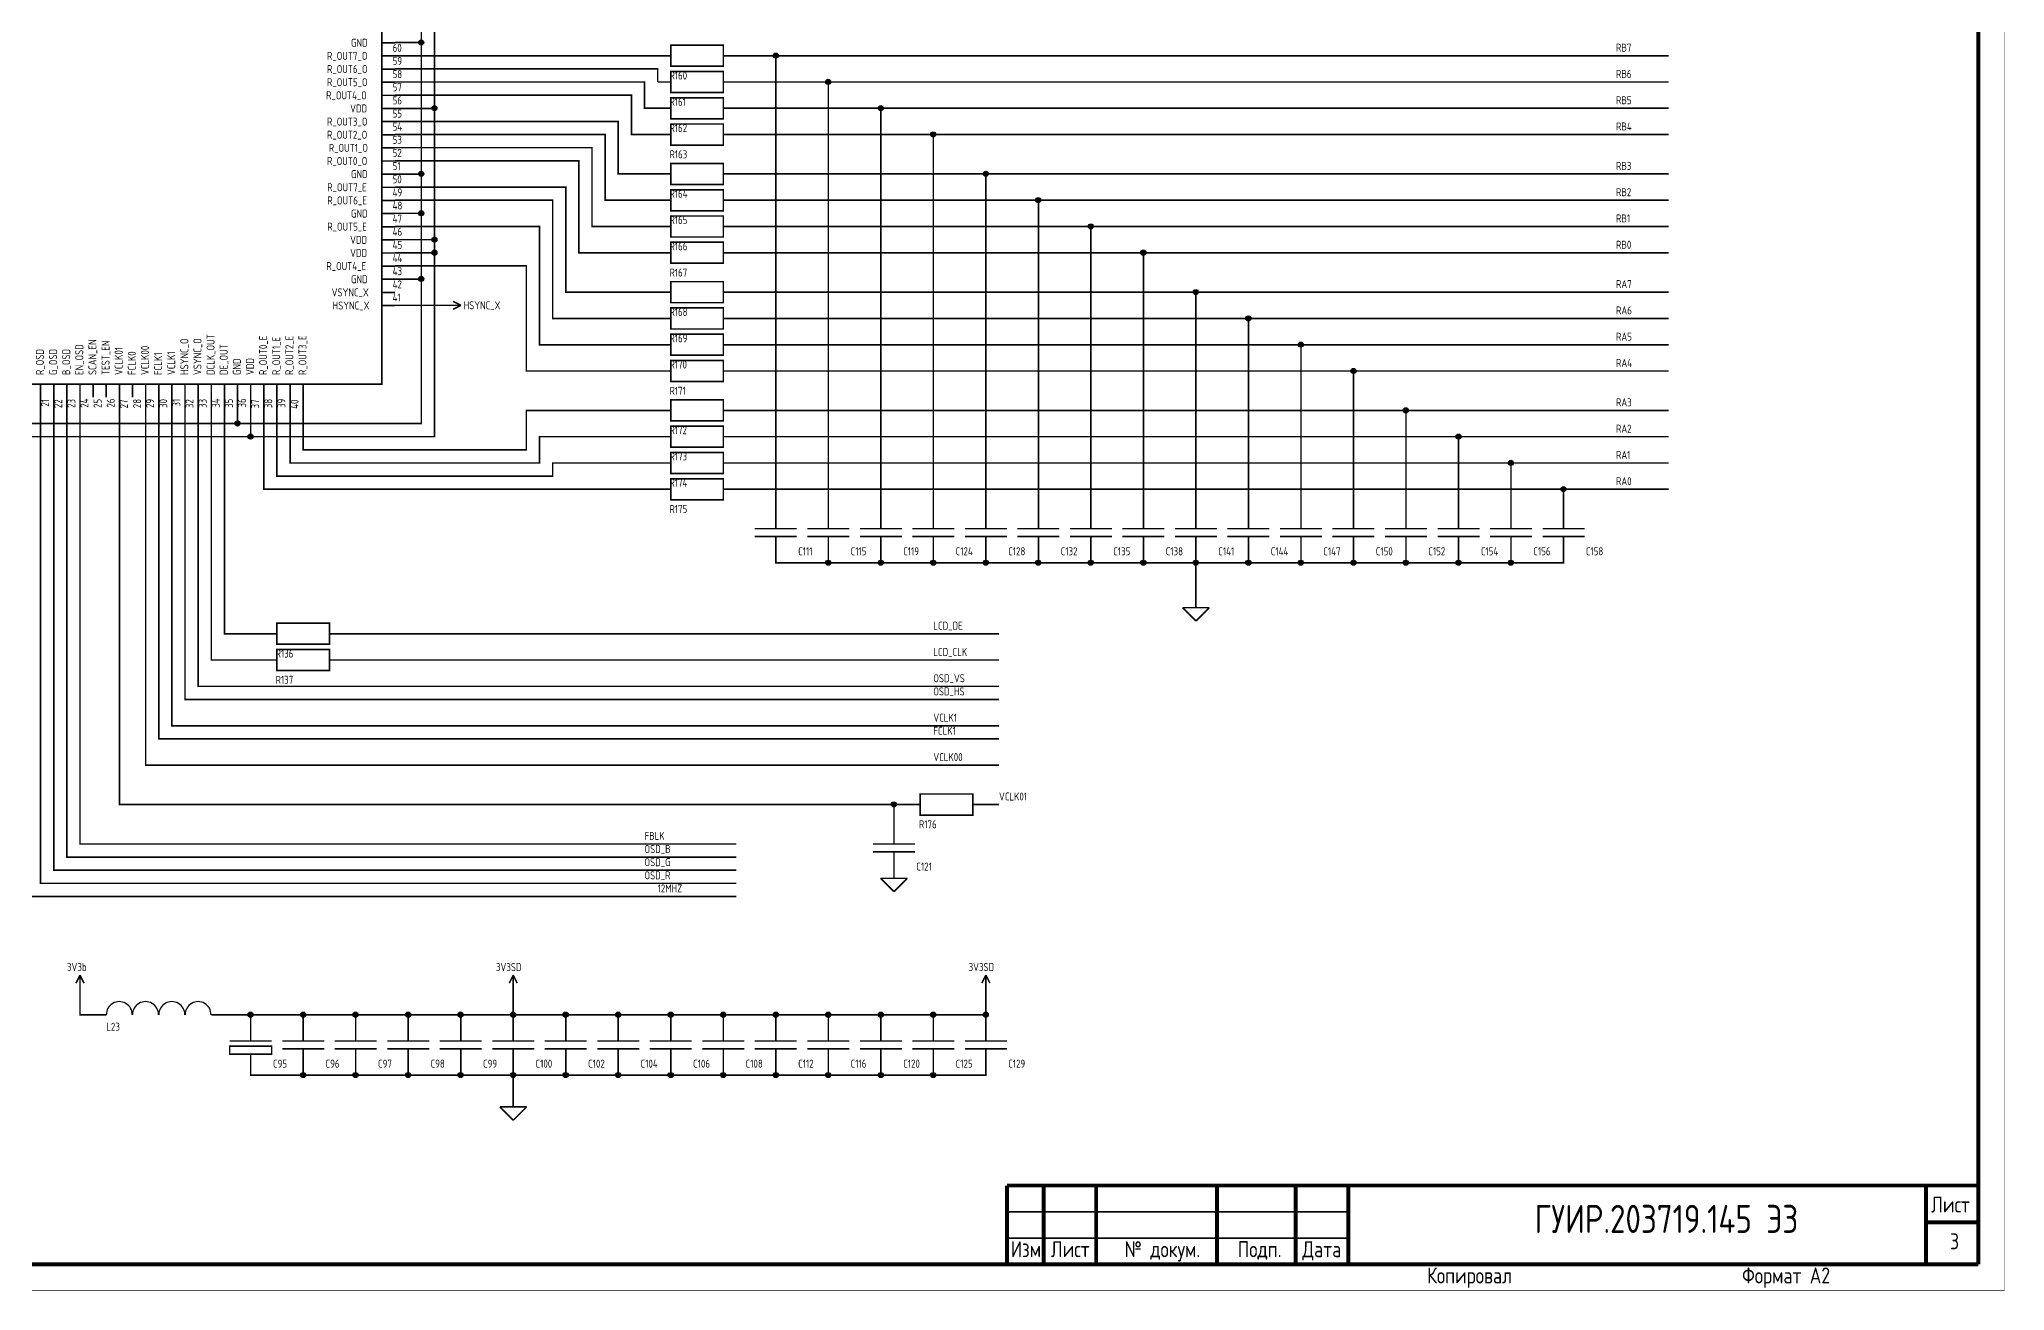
# Model space of a CAD drawing. Header units: millimetres. Extents: x 0 to 594, y 0 to 420.
# Drawn here: x 219.8 to 594, y 0 to 238.1 of the extents above; entities that cross this region are included whole.
import ezdxf

# ---------------------------------------------------------------- set-up
doc = ezdxf.new("R2010")
doc.units = ezdxf.units.MM
doc.layers.add('Sheet', color=7, linetype='Continuous')
doc.styles.get("Standard").update_dxf_attribs({"font": 'gost.TTF', "oblique": 15})

msp = doc.modelspace()

# ---------------------------------------------------------------- linework, layer by layer
at = {"layer": 'Sheet'}
for points, const_width in [([(0, 420), (593.96, 420), (593.96, 0.04), (0, 0.04), (0, 420)], 0.0991), ([(589, 415), (589, 5)], 0.749), ([(245, 307.5), (295, 307.5), (295, 277.5), (295, 252.5), (295, 225), (295, 200), (295, 197.5), (295, 162.5), (260, 162.5), (212.5, 162.5), (147.5, 162.5), (147.5, 187.5), (147.5, 212.5), (147.5, 235), (147.5, 265), (147.5, 300), (147.5, 307.5), (175, 307.5), (200, 307.5), (225, 307.5), (242.5, 307.5), (245, 307.5)], 0.3), ([(150, 197.5), (150, 165), (200, 165), (257.5, 165), (292.5, 165), (292.5, 192.5), (292.5, 205), (292.5, 212.5), (292.5, 237.5), (292.5, 262.5), (292.5, 265), (292.5, 305), (267.5, 305), (265, 305), (237.5, 305), (212.5, 305)], 0.3), ([(157.5, 299.96), (284.96, 299.96), (284.96, 172.5), (157.5, 172.5), (157.5, 299.96)], 0.3), ([(285, 237.46), (287.5, 237.46)], 0.3), ([(292.5, 237.5), (287.54, 237.5), (287.5, 237.46)], 0.3), ([(350, 235), (350, 233), (340, 233), (340, 237), (350, 237), (350, 235)], 0.3), ([(285, 234.96), (287.5, 234.96)], 0.3), ([(285, 232.46), (287.5, 232.46)], 0.3), ([(337.5, 235), (287.5, 235)], 0.3), ([(337.5, 230), (337.5, 232.5), (287.5, 232.5)], 0.3), ([(340, 235), (337.5, 235)], 0.3), ([(350, 230), (350, 228), (340, 228), (340, 232), (350, 232), (350, 230)], 0.3), ([(350, 235), (352.5, 235)], 0.3), ([(352.5, 235), (360, 235)], 0.3), ([(360, 147.5), (360, 235), (530, 235)], 0.3), ([(285, 229.96), (287.5, 229.96)], 0.3), ([(337.5, 225), (335, 225), (335, 230), (287.5, 230)], 0.3), ([(340, 230), (337.5, 230)], 0.3), ([(350, 230), (352.5, 230)], 0.3), ([(530, 230), (370, 230), (352.5, 230)], 0.3), ([(370, 147.5), (370, 230)], 0.3), ([(285, 227.46), (287.5, 227.46)], 0.3), ([(285, 224.96), (287.5, 224.96)], 0.3), ([(287.5, 227.5), (332.5, 227.5), (332.5, 220), (337.5, 220)], 0.3), ([(287.5, 224.96), (294.96, 224.96), (295, 225)], 0.3), ([(340, 225), (337.5, 225)], 0.3), ([(350, 225), (350, 223), (340, 223), (340, 227), (350, 227), (350, 225)], 0.3), ([(350, 225), (352.5, 225)], 0.3), ([(530, 225), (380, 225), (352.5, 225)], 0.3), ([(380, 147.5), (380, 225)], 0.3), ([(285, 222.46), (287.5, 222.46)], 0.3), ([(337.5, 212.5), (330, 212.5), (330, 222.5), (287.5, 222.5)], 0.3), ([(350, 220), (350, 218), (340, 218), (340, 222), (350, 222), (350, 220)], 0.3), ([(285, 219.96), (287.5, 219.96)], 0.3), ([(285, 217.46), (287.5, 217.46)], 0.3), ([(287.5, 220), (327.5, 220), (327.5, 207.5), (337.5, 207.5)], 0.3), ([(287.5, 217.5), (325, 217.5), (325, 202.5), (337.5, 202.5)], 0.3), ([(340, 220), (337.5, 220)], 0.3), ([(350, 220), (352.5, 220)], 0.3), ([(530, 220), (390, 220), (352.5, 220)], 0.3), ([(390, 147.5), (390, 220)], 0.3), ([(285, 214.96), (287.5, 214.96)], 0.3), ([(337.5, 197.5), (322.5, 197.5), (322.5, 215), (287.5, 215)], 0.3), ([(350, 212.5), (350, 210.5), (340, 210.5), (340, 214.5), (350, 214.5), (350, 212.5)], 0.3), ([(285, 212.46), (287.5, 212.46)], 0.3), ([(285, 209.96), (287.5, 209.96)], 0.3), ([(287.5, 212.46), (292.46, 212.46), (292.5, 212.5)], 0.3), ([(337.5, 190), (320, 190), (320, 210), (287.5, 210)], 0.3), ([(340, 212.5), (337.5, 212.5)], 0.3), ([(350, 207.5), (350, 205.5), (340, 205.5), (340, 209.5), (350, 209.5), (350, 207.5)], 0.3), ([(350, 212.5), (352.5, 212.5)], 0.3), ([(530, 212.5), (400, 212.5), (352.5, 212.5)], 0.3), ([(400, 147.5), (400, 212.5)], 0.3), ([(285, 207.46), (287.5, 207.46)], 0.3), ([(287.5, 207.5), (317.5, 207.5), (317.5, 185), (337.5, 185)], 0.3), ([(340, 207.5), (337.5, 207.5)], 0.3), ([(350, 207.5), (352.5, 207.5)], 0.3), ([(530, 207.5), (410, 207.5), (352.5, 207.5)], 0.3), ([(410, 147.5), (410, 207.5)], 0.3), ([(285, 204.96), (287.5, 204.96)], 0.3), ([(285, 202.46), (287.5, 202.46)], 0.3), ([(292.5, 205), (287.5, 205)], 0.3), ([(337.5, 180), (315, 180), (315, 202.5), (287.5, 202.5)], 0.3), ([(340, 202.5), (337.5, 202.5)], 0.3), ([(350, 202.5), (350, 200.5), (340, 200.5), (340, 204.5), (350, 204.5), (350, 202.5)], 0.3), ([(350, 202.5), (352.5, 202.5)], 0.3), ([(530, 202.5), (420, 202.5), (352.5, 202.5)], 0.3), ([(420, 147.5), (420, 202.5)], 0.3), ([(285, 199.96), (287.5, 199.96)], 0.3), ([(295, 200), (287.5, 200)], 0.3), ([(350, 197.5), (350, 195.5), (340, 195.5), (340, 199.5), (350, 199.5), (350, 197.5)], 0.3), ([(285, 197.46), (287.5, 197.46)], 0.3), ([(285, 194.96), (287.5, 194.96)], 0.3), ([(295, 197.5), (287.5, 197.5)], 0.3), ([(287.5, 195), (312.5, 195), (312.5, 175), (337.5, 175)], 0.3), ([(340, 197.5), (337.5, 197.5)], 0.3), ([(350, 197.5), (352.5, 197.5)], 0.3), ([(530, 197.5), (430, 197.5), (352.5, 197.5)], 0.3), ([(430, 147.5), (430, 197.5)], 0.3), ([(285, 192.46), (287.5, 192.46)], 0.3), ([(287.5, 192.46), (292.46, 192.46), (292.5, 192.5)], 0.3), ([(350, 190), (350, 188), (340, 188), (340, 192), (350, 192), (350, 190)], 0.3), ([(285, 189.96), (287.5, 189.96)], 0.3), ([(285, 187.46), (287.5, 187.46)], 0.3), ([(287.5, 187.5), (297.5, 187.5)], 0.3), ([(297.5, 187.5), (300.04, 187.5)], 0.3), ([(300.04, 187.5), (298.52, 188.26)], 0.3), ([(300.04, 187.5), (298.52, 186.74)], 0.3), ([(340, 190), (337.5, 190)], 0.3), ([(350, 185), (350, 183), (340, 183), (340, 187), (350, 187), (350, 185)], 0.3), ([(350, 190), (352.5, 190)], 0.3), ([(530, 190), (440, 190), (352.5, 190)], 0.3), ([(440, 147.5), (440, 190)], 0.3), ([(340, 185), (337.5, 185)], 0.3), ([(350, 185), (352.5, 185)], 0.3), ([(530, 185), (450, 185), (352.5, 185)], 0.3), ([(450, 147.5), (450, 185)], 0.3), ([(340, 180), (337.5, 180)], 0.3), ([(350, 180), (350, 178), (340, 178), (340, 182), (350, 182), (350, 180)], 0.3), ([(350, 180), (352.5, 180)], 0.3), ([(530, 180), (460, 180), (352.5, 180)], 0.3), ([(460, 147.5), (460, 180)], 0.3), ([(350, 175), (350, 173), (340, 173), (340, 177), (350, 177), (350, 175)], 0.3), ([(220, 172.46), (220, 169.96)], 0.3), ([(222.5, 172.46), (222.5, 169.96)], 0.3), ([(225, 172.46), (225, 169.96)], 0.3), ([(227.5, 172.46), (227.5, 169.96)], 0.3), ([(230, 172.46), (230, 169.96)], 0.3), ([(232.5, 172.46), (232.5, 169.96)], 0.3), ([(235, 172.46), (235, 169.96)], 0.3), ([(237.5, 172.46), (237.5, 169.96)], 0.3), ([(240, 172.46), (240, 169.96)], 0.3), ([(242.5, 172.46), (242.5, 169.96)], 0.3), ([(245, 172.46), (245, 169.96)], 0.3), ([(247.5, 172.46), (247.5, 169.96)], 0.3), ([(250, 172.46), (250, 169.96)], 0.3), ([(252.5, 172.46), (252.5, 169.96)], 0.3), ([(255, 172.46), (255, 169.96)], 0.3), ([(257.5, 172.46), (257.5, 169.96)], 0.3), ([(260, 172.46), (260, 169.96)], 0.3), ([(262.5, 172.46), (262.5, 169.96)], 0.3), ([(265, 172.46), (265, 169.96)], 0.3), ([(267.5, 172.46), (267.5, 169.96)], 0.3), ([(270, 172.46), (270, 169.96)], 0.3), ([(340, 175), (337.5, 175)], 0.3), ([(350, 175), (352.5, 175)], 0.3), ([(530, 175), (470, 175), (352.5, 175)], 0.3), ([(470, 147.5), (470, 175)], 0.3), ([(352.5, 75), (210, 75), (210, 169.96)], 0.3), ([(352.5, 77.5), (220, 77.5), (220, 169.96)], 0.3), ([(352.5, 80), (222.5, 80), (222.5, 169.96)], 0.3), ([(352.5, 82.5), (225, 82.5), (225, 169.96)], 0.3), ([(352.5, 85), (227.5, 85), (227.5, 169.96)], 0.3), ([(385, 92.5), (382.5, 92.5), (235, 92.5), (235, 169.96)], 0.3), ([(402.5, 100), (240, 100), (240, 169.96)], 0.3), ([(402.5, 105), (242.5, 105), (242.5, 169.96)], 0.3), ([(402.5, 107.5), (245, 107.5), (245, 169.96)], 0.3), ([(402.5, 112.5), (247.5, 112.5), (247.5, 169.96)], 0.3), ([(402.5, 115), (250, 115), (250, 169.96)], 0.3), ([(262.5, 120), (252.5, 120), (252.5, 169.96)], 0.3), ([(262.5, 125), (255, 125), (255, 169.96)], 0.3), ([(257.5, 165), (257.5, 169.96)], 0.3), ([(260, 162.5), (260, 169.96)], 0.3), ([(337.5, 152.5), (262.5, 152.5), (262.5, 169.96)], 0.3), ([(337.5, 157.5), (317.5, 157.5), (317.5, 155), (265, 155), (265, 169.96)], 0.3), ([(337.5, 162.5), (315, 162.5), (315, 157.5), (267.5, 157.5), (267.5, 169.96)], 0.3), ([(337.5, 167.5), (312.5, 167.5), (312.5, 160), (270, 160), (270, 169.96)], 0.3), ([(350, 167.5), (350, 165.5), (340, 165.5), (340, 169.5), (350, 169.5), (350, 167.5)], 0.3), ([(340, 167.5), (337.5, 167.5)], 0.3), ([(350, 167.5), (352.5, 167.5)], 0.3), ([(530, 167.5), (480, 167.5), (352.5, 167.5)], 0.3), ([(480, 147.5), (480, 167.5)], 0.3), ([(340, 162.5), (337.5, 162.5)], 0.3), ([(350, 162.5), (350, 160.5), (340, 160.5), (340, 164.5), (350, 164.5), (350, 162.5)], 0.3), ([(350, 162.5), (352.5, 162.5)], 0.3), ([(530, 162.5), (490, 162.5), (352.5, 162.5)], 0.3), ([(490, 147.5), (490, 162.5)], 0.3), ([(340, 157.5), (337.5, 157.5)], 0.3), ([(350, 157.5), (350, 155.5), (340, 155.5), (340, 159.5), (350, 159.5), (350, 157.5)], 0.3), ([(350, 157.5), (352.5, 157.5)], 0.3), ([(530, 157.5), (500, 157.5), (352.5, 157.5)], 0.3), ([(500, 147.5), (500, 157.5)], 0.3), ([(350, 152.5), (350, 150.5), (340, 150.5), (340, 154.5), (350, 154.5), (350, 152.5)], 0.3), ([(340, 152.5), (337.5, 152.5)], 0.3), ([(350, 152.5), (352.5, 152.5)], 0.3), ([(352.5, 152.5), (510, 152.5)], 0.3), ([(510, 147.5), (510, 152.5), (530, 152.5)], 0.3), ([(360, 145), (360, 147.5)], 0.3), ([(370, 145), (370, 147.5)], 0.3), ([(380, 145), (380, 147.5)], 0.3), ([(390, 145), (390, 147.5)], 0.3), ([(400, 145), (400, 147.5)], 0.3), ([(410, 145), (410, 147.5)], 0.3), ([(420, 145), (420, 147.5)], 0.3), ([(430, 145), (430, 147.5)], 0.3), ([(440, 145), (440, 147.5)], 0.3), ([(450, 145), (450, 147.5)], 0.3), ([(460, 145), (460, 147.5)], 0.3), ([(470, 145), (470, 147.5)], 0.3), ([(480, 145), (480, 147.5)], 0.3), ([(490, 145), (490, 147.5)], 0.3), ([(500, 145), (500, 147.5)], 0.3), ([(510, 145), (510, 147.5)], 0.3), ([(356, 145), (364, 145)], 0.3), ([(364, 143.5), (356, 143.5)], 0.3), ([(360, 143.5), (360, 141)], 0.3), ([(366, 145), (374, 145)], 0.3), ([(374, 143.5), (366, 143.5)], 0.3), ([(370, 143.5), (370, 141)], 0.3), ([(376, 145), (384, 145)], 0.3), ([(384, 143.5), (376, 143.5)], 0.3), ([(380, 143.5), (380, 141)], 0.3), ([(386, 145), (394, 145)], 0.3), ([(394, 143.5), (386, 143.5)], 0.3), ([(390, 143.5), (390, 141)], 0.3), ([(396, 145), (404, 145)], 0.3), ([(404, 143.5), (396, 143.5)], 0.3), ([(400, 143.5), (400, 141)], 0.3), ([(406, 145), (414, 145)], 0.3), ([(414, 143.5), (406, 143.5)], 0.3), ([(410, 143.5), (410, 141)], 0.3), ([(416, 145), (424, 145)], 0.3), ([(424, 143.5), (416, 143.5)], 0.3), ([(420, 143.5), (420, 141)], 0.3), ([(426, 145), (434, 145)], 0.3), ([(434, 143.5), (426, 143.5)], 0.3), ([(430, 143.5), (430, 141)], 0.3), ([(436, 145), (444, 145)], 0.3), ([(444, 143.5), (436, 143.5)], 0.3), ([(440, 143.5), (440, 141)], 0.3), ([(446, 145), (454, 145)], 0.3), ([(454, 143.5), (446, 143.5)], 0.3), ([(450, 143.5), (450, 141)], 0.3), ([(456, 145), (464, 145)], 0.3), ([(464, 143.5), (456, 143.5)], 0.3), ([(460, 143.5), (460, 141)], 0.3), ([(466, 145), (474, 145)], 0.3), ([(474, 143.5), (466, 143.5)], 0.3), ([(470, 143.5), (470, 141)], 0.3), ([(476, 145), (484, 145)], 0.3), ([(484, 143.5), (476, 143.5)], 0.3), ([(480, 143.5), (480, 141)], 0.3), ([(486, 145), (494, 145)], 0.3), ([(494, 143.5), (486, 143.5)], 0.3), ([(490, 143.5), (490, 141)], 0.3), ([(496, 145), (504, 145)], 0.3), ([(504, 143.5), (496, 143.5)], 0.3), ([(500, 143.5), (500, 141)], 0.3), ([(506, 145), (514, 145)], 0.3), ([(514, 143.5), (506, 143.5)], 0.3), ([(510, 143.5), (510, 141)], 0.3), ([(360, 141), (360, 138.5), (370, 138.5), (380, 138.5), (390, 138.5), (400, 138.5), (410, 138.5), (420, 138.5), (430, 138.5), (440, 138.5), (450, 138.5), (460, 138.5), (470, 138.5), (480, 138.5), (490, 138.5), (500, 138.5), (510, 138.5), (510, 141)], 0.3), ([(370, 138.5), (370, 141)], 0.3), ([(380, 138.5), (380, 141)], 0.3), ([(390, 138.5), (390, 141)], 0.3), ([(400, 138.5), (400, 141)], 0.3), ([(410, 138.5), (410, 141)], 0.3), ([(420, 138.5), (420, 141)], 0.3), ([(430, 138.5), (430, 141)], 0.3), ([(440, 138.5), (440, 141)], 0.3), ([(440, 132.5), (440, 138.5)], 0.3), ([(450, 138.5), (450, 141)], 0.3), ([(460, 138.5), (460, 141)], 0.3), ([(470, 138.5), (470, 141)], 0.3), ([(480, 138.5), (480, 141)], 0.3), ([(490, 138.5), (490, 141)], 0.3), ([(500, 138.5), (500, 141)], 0.3), ([(440, 132.5), (440, 129.96)], 0.3), ([(437.46, 129.96), (442.54, 129.96)], 0.3), ([(437.46, 129.96), (440, 127.42)], 0.3), ([(442.54, 129.96), (440, 127.42)], 0.3), ([(265, 125), (262.5, 125)], 0.3), ([(275, 125), (275, 123), (265, 123), (265, 127), (275, 127), (275, 125)], 0.3), ([(275, 125), (277.5, 125)], 0.3), ([(402.5, 125), (277.5, 125)], 0.3), ([(265, 120), (262.5, 120)], 0.3), ([(275, 120), (275, 118), (265, 118), (265, 122), (275, 122), (275, 120)], 0.3), ([(275, 120), (277.5, 120)], 0.3), ([(277.5, 120), (402.5, 120)], 0.3), ([(397.5, 92.5), (397.5, 90.5), (387.5, 90.5), (387.5, 94.5), (397.5, 94.5), (397.5, 92.5)], 0.3), ([(382.5, 87.5), (382.5, 92.5)], 0.3), ([(387.5, 92.5), (385, 92.5)], 0.3), ([(397.5, 92.5), (400, 92.5)], 0.3), ([(402.5, 92.5), (400, 92.5)], 0.3), ([(382.5, 85), (382.5, 87.5)], 0.3), ([(378.5, 85), (386.5, 85)], 0.3), ([(386.5, 83.5), (378.5, 83.5)], 0.3), ([(382.5, 83.5), (382.5, 81)], 0.3), ([(379.96, 78.46), (385.04, 78.46)], 0.3), ([(379.96, 78.46), (382.5, 75.92)], 0.3), ([(382.5, 81), (382.5, 78.46)], 0.3), ([(385.04, 78.46), (382.5, 75.92)], 0.3), ([(227.5, 60.04), (226.74, 58.52)], 0.3), ([(227.5, 60.04), (228.26, 58.52)], 0.3), ([(227.5, 57.5), (227.5, 60.04)], 0.3), ([(310, 60.04), (309.24, 58.52)], 0.3), ([(310, 60.04), (310.76, 58.52)], 0.3), ([(310, 57.5), (310, 60.04)], 0.3), ([(400, 60.04), (399.24, 58.52)], 0.3), ([(400, 60.04), (400.76, 58.52)], 0.3), ([(400, 57.5), (400, 60.04)], 0.3), ([(230, 52.5), (227.5, 52.5), (227.5, 57.5)], 0.3), ([(310, 57.5), (310, 52.5)], 0.3), ([(400, 52.5), (400, 57.5)], 0.3), ([(232.5, 52.5), (230, 52.5)], 0.3), ([(252.5, 52.5), (255, 52.5)], 0.3), ([(310, 50), (310, 52.5), (300, 52.5), (290, 52.5), (280, 52.5), (270, 52.5), (260, 52.5), (255, 52.5)], 0.3), ([(260, 52.5), (260, 50)], 0.3), ([(270, 52.5), (270, 50)], 0.3), ([(280, 52.5), (280, 50)], 0.3), ([(290, 52.5), (290, 50)], 0.3), ([(300, 52.5), (300, 50)], 0.3), ([(310, 52.5), (320, 52.5), (330, 52.5), (340, 52.5), (350, 52.5), (360, 52.5), (370, 52.5), (380, 52.5), (390, 52.5), (400, 52.5), (400, 50)], 0.3), ([(320, 52.5), (320, 50)], 0.3), ([(330, 52.5), (330, 50)], 0.3), ([(340, 50), (340, 52.5)], 0.3), ([(350, 52.5), (350, 50)], 0.3), ([(360, 52.5), (360, 50)], 0.3), ([(370, 50), (370, 52.5)], 0.3), ([(380, 52.5), (380, 50)], 0.3), ([(390, 52.5), (390, 50)], 0.3), ([(260, 47.5), (260, 50)], 0.3), ([(270, 47.5), (270, 50)], 0.3), ([(280, 47.5), (280, 50)], 0.3), ([(290, 47.5), (290, 50)], 0.3), ([(300, 47.5), (300, 50)], 0.3), ([(310, 47.5), (310, 50)], 0.3), ([(320, 47.5), (320, 50)], 0.3), ([(330, 47.5), (330, 50)], 0.3), ([(340, 47.5), (340, 50)], 0.3), ([(350, 47.5), (350, 50)], 0.3), ([(360, 47.5), (360, 50)], 0.3), ([(370, 47.5), (370, 50)], 0.3), ([(380, 47.5), (380, 50)], 0.3), ([(390, 47.5), (390, 50)], 0.3), ([(400, 47.5), (400, 50)], 0.3), ([(256, 47.5), (264, 47.5)], 0.3), ([(264, 46.5), (256, 46.5), (256, 45), (264, 45), (264, 46.5)], 0.3), ([(260, 45), (260, 43.5)], 0.3), ([(266, 47.5), (274, 47.5)], 0.3), ([(274, 46), (266, 46)], 0.3), ([(270, 46), (270, 43.5)], 0.3), ([(276, 47.5), (284, 47.5)], 0.3), ([(284, 46), (276, 46)], 0.3), ([(280, 46), (280, 43.5)], 0.3), ([(286, 47.5), (294, 47.5)], 0.3), ([(294, 46), (286, 46)], 0.3), ([(290, 46), (290, 43.5)], 0.3), ([(296, 47.5), (304, 47.5)], 0.3), ([(304, 46), (296, 46)], 0.3), ([(300, 46), (300, 43.5)], 0.3), ([(306, 47.5), (314, 47.5)], 0.3), ([(314, 46), (306, 46)], 0.3), ([(310, 46), (310, 43.5)], 0.3), ([(316, 47.5), (324, 47.5)], 0.3), ([(324, 46), (316, 46)], 0.3), ([(320, 46), (320, 43.5)], 0.3), ([(326, 47.5), (334, 47.5)], 0.3), ([(334, 46), (326, 46)], 0.3), ([(330, 46), (330, 43.5)], 0.3), ([(336, 47.5), (344, 47.5)], 0.3), ([(344, 46), (336, 46)], 0.3), ([(340, 46), (340, 43.5)], 0.3), ([(346, 47.5), (354, 47.5)], 0.3), ([(354, 46), (346, 46)], 0.3), ([(350, 46), (350, 43.5)], 0.3), ([(356, 47.5), (364, 47.5)], 0.3), ([(364, 46), (356, 46)], 0.3), ([(360, 46), (360, 43.5)], 0.3), ([(366, 47.5), (374, 47.5)], 0.3), ([(374, 46), (366, 46)], 0.3), ([(370, 46), (370, 43.5)], 0.3), ([(376, 47.5), (384, 47.5)], 0.3), ([(384, 46), (376, 46)], 0.3), ([(380, 46), (380, 43.5)], 0.3), ([(386, 47.5), (394, 47.5)], 0.3), ([(394, 46), (386, 46)], 0.3), ([(390, 46), (390, 43.5)], 0.3), ([(396, 47.5), (404, 47.5)], 0.3), ([(404, 46), (396, 46)], 0.3), ([(400, 46), (400, 43.5)], 0.3), ([(260, 43.5), (260, 41), (270, 41)], 0.3), ([(270, 41), (270, 43.5)], 0.3), ([(280, 41), (280, 43.5)], 0.3), ([(290, 41), (290, 43.5)], 0.3), ([(300, 41), (300, 43.5)], 0.3), ([(310, 41), (310, 43.5)], 0.3), ([(340, 43.5), (340, 41), (330, 41), (320, 41), (310, 41)], 0.3), ([(320, 41), (320, 43.5)], 0.3), ([(330, 41), (330, 43.5)], 0.3), ([(350, 41), (350, 43.5)], 0.3), ([(400, 43.5), (400, 41), (390, 41), (380, 41), (370, 41), (360, 41), (350, 41)], 0.3), ([(360, 41), (360, 43.5)], 0.3), ([(370, 43.5), (370, 41)], 0.3), ([(380, 41), (380, 43.5)], 0.3), ([(390, 41), (390, 43.5)], 0.3), ([(270, 41), (280, 41), (290, 41), (300, 41), (310, 41), (310, 37.5)], 0.3), ([(310, 37.5), (310, 34.96)], 0.3), ([(340, 41), (350, 41)], 0.3), ([(307.46, 34.96), (312.54, 34.96)], 0.3), ([(307.46, 34.96), (310, 32.42)], 0.3), ([(312.54, 34.96), (310, 32.42)], 0.3), ([(589, 20), (404, 20)], 0.749), ([(404, 5), (404, 20)], 0.749), ([(411, 20), (411, 5)], 0.749), ([(421, 5), (421, 20)], 0.749), ([(444, 20), (444, 5)], 0.749), ([(459, 5), (459, 20)], 0.749), ([(469, 20), (469, 5)], 0.749), ([(579, 20), (579, 5)], 0.749), ([(469, 15), (404, 15)], 0.3), ([(579, 13), (589, 13)], 0.749), ([(469, 10), (404, 10)], 0.3), ([(589, 5), (8, 5)], 0.749)]:
    msp.add_lwpolyline(points, dxfattribs=dict(at, const_width=const_width))
at = {"layer": 'Sheet', "const_width": 0.508}
for points in [[(292.25, 237.5, 1), (292.75, 237.5, 1)], [(359.75, 235, 1), (360.25, 235, 1)], [(369.75, 230, 1), (370.25, 230, 1)], [(294.75, 225, 1), (295.25, 225, 1)], [(379.75, 225, 1), (380.25, 225, 1)], [(389.75, 220, 1), (390.25, 220, 1)], [(292.25, 212.5, 1), (292.75, 212.5, 1)], [(399.75, 212.5, 1), (400.25, 212.5, 1)], [(409.75, 207.5, 1), (410.25, 207.5, 1)], [(292.25, 205, 1), (292.75, 205, 1)], [(419.75, 202.5, 1), (420.25, 202.5, 1)], [(294.75, 200, 1), (295.25, 200, 1)], [(294.75, 197.5, 1), (295.25, 197.5, 1)], [(429.75, 197.5, 1), (430.25, 197.5, 1)], [(292.25, 192.5, 1), (292.75, 192.5, 1)], [(439.75, 190, 1), (440.25, 190, 1)], [(449.75, 185, 1), (450.25, 185, 1)], [(459.75, 180, 1), (460.25, 180, 1)], [(469.75, 175, 1), (470.25, 175, 1)], [(257.25, 165, 1), (257.75, 165, 1)], [(479.75, 167.5, 1), (480.25, 167.5, 1)], [(259.75, 162.5, 1), (260.25, 162.5, 1)], [(489.75, 162.5, 1), (490.25, 162.5, 1)], [(499.75, 157.5, 1), (500.25, 157.5, 1)], [(509.75, 152.5, 1), (510.25, 152.5, 1)], [(369.75, 138.5, 1), (370.25, 138.5, 1)], [(379.75, 138.5, 1), (380.25, 138.5, 1)], [(389.75, 138.5, 1), (390.25, 138.5, 1)], [(399.75, 138.5, 1), (400.25, 138.5, 1)], [(409.75, 138.5, 1), (410.25, 138.5, 1)], [(419.75, 138.5, 1), (420.25, 138.5, 1)], [(429.75, 138.5, 1), (430.25, 138.5, 1)], [(439.75, 138.5, 1), (440.25, 138.5, 1)], [(449.75, 138.5, 1), (450.25, 138.5, 1)], [(459.75, 138.5, 1), (460.25, 138.5, 1)], [(469.75, 138.5, 1), (470.25, 138.5, 1)], [(479.75, 138.5, 1), (480.25, 138.5, 1)], [(489.75, 138.5, 1), (490.25, 138.5, 1)], [(499.75, 138.5, 1), (500.25, 138.5, 1)], [(382.25, 92.5, 1), (382.75, 92.5, 1)], [(259.75, 52.5, 1), (260.25, 52.5, 1)], [(269.75, 52.5, 1), (270.25, 52.5, 1)], [(279.75, 52.5, 1), (280.25, 52.5, 1)], [(289.75, 52.5, 1), (290.25, 52.5, 1)], [(299.75, 52.5, 1), (300.25, 52.5, 1)], [(309.75, 52.5, 1), (310.25, 52.5, 1)], [(319.75, 52.5, 1), (320.25, 52.5, 1)], [(329.75, 52.5, 1), (330.25, 52.5, 1)], [(339.75, 52.5, 1), (340.25, 52.5, 1)], [(349.75, 52.5, 1), (350.25, 52.5, 1)], [(359.75, 52.5, 1), (360.25, 52.5, 1)], [(369.75, 52.5, 1), (370.25, 52.5, 1)], [(379.75, 52.5, 1), (380.25, 52.5, 1)], [(389.75, 52.5, 1), (390.25, 52.5, 1)], [(399.75, 52.5, 1), (400.25, 52.5, 1)], [(269.75, 41, 1), (270.25, 41, 1)], [(279.75, 41, 1), (280.25, 41, 1)], [(289.75, 41, 1), (290.25, 41, 1)], [(299.75, 41, 1), (300.25, 41, 1)], [(309.75, 41, 1), (310.25, 41, 1)], [(319.75, 41, 1), (320.25, 41, 1)], [(329.75, 41, 1), (330.25, 41, 1)], [(339.75, 41, 1), (340.25, 41, 1)], [(349.75, 41, 1), (350.25, 41, 1)], [(359.75, 41, 1), (360.25, 41, 1)], [(369.75, 41, 1), (370.25, 41, 1)], [(379.75, 41, 1), (380.25, 41, 1)], [(389.75, 41, 1), (390.25, 41, 1)]]:
    msp.add_lwpolyline(points, format="xyb", close=True, dxfattribs=at)
at = {"layer": 'Sheet'}
for centre, radius in [((292.48, 237.52), 0.486), ((292.48, 237.52), 0.486), ((292.48, 237.52), 0.486), ((292.48, 237.52), 0.486), ((359.98, 235.02), 0.486), ((359.98, 235.02), 0.486), ((359.98, 235.02), 0.486), ((359.98, 235.02), 0.486), ((292.48, 212.52), 0.486), ((292.48, 212.52), 0.486), ((292.48, 212.52), 0.486), ((292.48, 212.52), 0.486), ((399.98, 212.52), 0.486), ((399.98, 212.52), 0.486), ((399.98, 212.52), 0.486), ((399.98, 212.52), 0.486), ((292.48, 205.02), 0.486), ((292.48, 205.02), 0.486), ((292.48, 205.02), 0.486), ((292.48, 205.02), 0.486), ((294.98, 197.52), 0.486), ((294.98, 197.52), 0.486), ((294.98, 197.52), 0.486), ((294.98, 197.52), 0.486), ((449.98, 185.02), 0.486), ((449.98, 185.02), 0.486), ((449.98, 185.02), 0.486), ((449.98, 185.02), 0.486), ((489.98, 162.52), 0.486), ((489.98, 162.52), 0.486), ((489.98, 162.52), 0.486), ((489.98, 162.52), 0.486), ((382.48, 92.52), 0.486), ((382.48, 92.52), 0.486), ((382.48, 92.52), 0.486), ((382.48, 92.52), 0.486), ((279.98, 52.52), 0.488), ((279.98, 52.52), 0.488), ((279.98, 52.52), 0.488), ((279.98, 52.52), 0.488), ((289.98, 52.52), 0.488), ((289.98, 52.52), 0.488), ((289.98, 52.52), 0.488), ((289.98, 52.52), 0.488), ((299.98, 52.52), 0.488), ((299.98, 52.52), 0.488), ((299.98, 52.52), 0.488), ((299.98, 52.52), 0.488), ((279.98, 41.02), 0.488), ((279.98, 41.02), 0.488), ((279.98, 41.02), 0.488), ((279.98, 41.02), 0.488), ((289.98, 41.02), 0.488), ((289.98, 41.02), 0.488), ((289.98, 41.02), 0.488), ((289.98, 41.02), 0.488), ((299.98, 41.02), 0.488), ((299.98, 41.02), 0.488), ((299.98, 41.02), 0.488), ((299.98, 41.02), 0.488)]:
    msp.add_circle(centre, radius, dxfattribs=at)
for centre, start, end in [((234.98, 52.52), 359.5181, 180.49), ((239.98, 52.52), 359.518, 180.49), ((244.98, 52.52), 359.518, 180.49), ((249.98, 52.52), 359.5183, 180.4902)]:
    msp.add_arc(centre, 2.48, start, end, dxfattribs=at)
for centre, major_axis, ratio in [((369.98, 230.02), (0, 0.488), 0.997292), ((369.98, 230.02), (0, 0.488), 0.997292), ((369.98, 230.02), (0, 0.488), 0.997292), ((369.98, 230.02), (0, 0.488), 0.997292), ((294.98, 225.02), (0.486, 0), 0.999979), ((294.98, 225.02), (0.486, 0), 0.999979), ((294.98, 225.02), (0.486, 0), 0.999979), ((294.98, 225.02), (0.486, 0), 0.999979), ((379.98, 225.02), (0.486, 0), 0.999979), ((379.98, 225.02), (0.486, 0), 0.999979), ((379.98, 225.02), (0.486, 0), 0.999979), ((379.98, 225.02), (0.486, 0), 0.999979), ((389.98, 220.02), (0, 0.488), 0.997271), ((389.98, 220.02), (0, 0.488), 0.997271), ((389.98, 220.02), (0, 0.488), 0.997271), ((389.98, 220.02), (0, 0.488), 0.997271), ((409.98, 207.52), (0.488, 0), 0.997229), ((409.98, 207.52), (0.488, 0), 0.997229), ((409.98, 207.52), (0.488, 0), 0.997229), ((409.98, 207.52), (0.488, 0), 0.997229), ((419.98, 202.52), (0.488, 0), 0.997292), ((419.98, 202.52), (0.488, 0), 0.997292), ((419.98, 202.52), (0.488, 0), 0.997292), ((419.98, 202.52), (0.488, 0), 0.997292), ((294.98, 200.02), (0, 0.488), 0.997292), ((294.98, 200.02), (0, 0.488), 0.997292), ((294.98, 200.02), (0, 0.488), 0.997292), ((294.98, 200.02), (0, 0.488), 0.997292), ((429.98, 197.52), (0.488, 0), 0.997292), ((429.98, 197.52), (0.488, 0), 0.997292), ((429.98, 197.52), (0.488, 0), 0.997292), ((429.98, 197.52), (0.488, 0), 0.997292), ((292.48, 192.52), (0.486, 0), 0.999979), ((292.48, 192.52), (0.486, 0), 0.999979), ((292.48, 192.52), (0.486, 0), 0.999979), ((292.48, 192.52), (0.486, 0), 0.999979), ((439.98, 190.02), (0.488, 0), 0.999958), ((439.98, 190.02), (0.488, 0), 0.999958), ((439.98, 190.02), (0.488, 0), 0.999958), ((439.98, 190.02), (0.488, 0), 0.999958), ((459.98, 180.02), (0, 0.488), 0.997271), ((459.98, 180.02), (0, 0.488), 0.997271), ((459.98, 180.02), (0, 0.488), 0.997271), ((459.98, 180.02), (0, 0.488), 0.997271), ((469.98, 175.02), (0.486, 0), 0.999979), ((469.98, 175.02), (0.486, 0), 0.999979), ((469.98, 175.02), (0.486, 0), 0.999979), ((469.98, 175.02), (0.486, 0), 0.999979), ((257.48, 165.02), (0.488, 0), 0.997292), ((257.48, 165.02), (0.488, 0), 0.997292), ((257.48, 165.02), (0.488, 0), 0.997292), ((257.48, 165.02), (0.488, 0), 0.997292), ((479.98, 167.52), (0, 0.488), 0.997292), ((479.98, 167.52), (0, 0.488), 0.997292), ((479.98, 167.52), (0, 0.488), 0.997292), ((479.98, 167.52), (0, 0.488), 0.997292), ((259.98, 162.52), (0.488, 0), 0.997271), ((259.98, 162.52), (0.488, 0), 0.997271), ((259.98, 162.52), (0.488, 0), 0.997271), ((259.98, 162.52), (0.488, 0), 0.997271), ((499.98, 157.52), (0, 0.488), 0.997292), ((499.98, 157.52), (0, 0.488), 0.997292), ((499.98, 157.52), (0, 0.488), 0.997292), ((499.98, 157.52), (0, 0.488), 0.997292), ((509.98, 152.52), (0.486, 0), 0.999979), ((509.98, 152.52), (0.486, 0), 0.999979), ((509.98, 152.52), (0.486, 0), 0.999979), ((509.98, 152.52), (0.486, 0), 0.999979), ((369.98, 138.52), (0.486, 0), 0.999979), ((369.98, 138.52), (0.486, 0), 0.999979), ((369.98, 138.52), (0.486, 0), 0.999979), ((369.98, 138.52), (0.486, 0), 0.999979), ((379.98, 138.52), (0.486, 0), 0.999979), ((379.98, 138.52), (0.486, 0), 0.999979), ((379.98, 138.52), (0.486, 0), 0.999979), ((379.98, 138.52), (0.486, 0), 0.999979), ((389.98, 138.52), (0.486, 0), 0.999979), ((389.98, 138.52), (0.486, 0), 0.999979), ((389.98, 138.52), (0.486, 0), 0.999979), ((389.98, 138.52), (0.486, 0), 0.999979), ((399.98, 138.52), (0.486, 0), 0.999979), ((399.98, 138.52), (0.486, 0), 0.999979), ((399.98, 138.52), (0.486, 0), 0.999979), ((399.98, 138.52), (0.486, 0), 0.999979), ((409.98, 138.52), (0.488, 0), 0.997229), ((409.98, 138.52), (0.488, 0), 0.997229), ((409.98, 138.52), (0.488, 0), 0.997229), ((409.98, 138.52), (0.488, 0), 0.997229), ((419.98, 138.52), (0.488, 0), 0.997271), ((419.98, 138.52), (0.488, 0), 0.997271), ((419.98, 138.52), (0.488, 0), 0.997271), ((419.98, 138.52), (0.488, 0), 0.997271), ((429.98, 138.52), (0.488, 0), 0.997271), ((429.98, 138.52), (0.488, 0), 0.997271), ((429.98, 138.52), (0.488, 0), 0.997271), ((429.98, 138.52), (0.488, 0), 0.997271), ((439.98, 138.52), (0.488, 0), 0.997229), ((439.98, 138.52), (0.488, 0), 0.997229), ((439.98, 138.52), (0.488, 0), 0.997229), ((439.98, 138.52), (0.488, 0), 0.997229), ((439.98, 138.52), (0.488, 0), 0.997229), ((439.98, 138.52), (0.488, 0), 0.997229), ((449.98, 138.52), (0.486, 0), 0.999979), ((449.98, 138.52), (0.486, 0), 0.999979), ((449.98, 138.52), (0.486, 0), 0.999979), ((449.98, 138.52), (0.486, 0), 0.999979), ((459.98, 138.52), (0.486, 0), 0.999979), ((459.98, 138.52), (0.486, 0), 0.999979), ((459.98, 138.52), (0.486, 0), 0.999979), ((459.98, 138.52), (0.486, 0), 0.999979), ((469.98, 138.52), (0.486, 0), 0.999979), ((469.98, 138.52), (0.486, 0), 0.999979), ((469.98, 138.52), (0.486, 0), 0.999979), ((469.98, 138.52), (0.486, 0), 0.999979), ((479.98, 138.52), (0.486, 0), 0.999979), ((479.98, 138.52), (0.486, 0), 0.999979), ((479.98, 138.52), (0.486, 0), 0.999979), ((479.98, 138.52), (0.486, 0), 0.999979), ((489.98, 138.52), (0.486, 0), 0.999979), ((489.98, 138.52), (0.486, 0), 0.999979), ((489.98, 138.52), (0.486, 0), 0.999979), ((489.98, 138.52), (0.486, 0), 0.999979), ((499.98, 138.52), (0.486, 0), 0.999979), ((499.98, 138.52), (0.486, 0), 0.999979), ((499.98, 138.52), (0.486, 0), 0.999979), ((499.98, 138.52), (0.486, 0), 0.999979), ((259.98, 52.52), (0.488, 0), 0.999979), ((259.98, 52.52), (0.488, 0), 0.999979), ((259.98, 52.52), (0.488, 0), 0.999979), ((259.98, 52.52), (0.488, 0), 0.999979), ((269.98, 52.52), (0.488, 0), 0.999979), ((269.98, 52.52), (0.488, 0), 0.999979), ((269.98, 52.52), (0.488, 0), 0.999979), ((269.98, 52.52), (0.488, 0), 0.999979), ((309.98, 52.52), (0, 0.488), 0.997292), ((309.98, 52.52), (0, 0.488), 0.997292), ((309.98, 52.52), (0, 0.488), 0.997292), ((309.98, 52.52), (0, 0.488), 0.997292), ((309.98, 52.52), (0, 0.488), 0.997292), ((309.98, 52.52), (0, 0.488), 0.997292), ((319.98, 52.52), (0, 0.488), 0.997292), ((319.98, 52.52), (0, 0.488), 0.997292), ((319.98, 52.52), (0, 0.488), 0.997292), ((319.98, 52.52), (0, 0.488), 0.997292), ((329.98, 52.52), (0, 0.488), 0.997292), ((329.98, 52.52), (0, 0.488), 0.997292), ((329.98, 52.52), (0, 0.488), 0.997292), ((329.98, 52.52), (0, 0.488), 0.997292), ((339.98, 52.52), (0, 0.488), 0.997292), ((339.98, 52.52), (0, 0.488), 0.997292), ((339.98, 52.52), (0, 0.488), 0.997292), ((339.98, 52.52), (0, 0.488), 0.997292), ((349.98, 52.52), (0, 0.488), 0.997292), ((349.98, 52.52), (0, 0.488), 0.997292), ((349.98, 52.52), (0, 0.488), 0.997292), ((349.98, 52.52), (0, 0.488), 0.997292), ((359.98, 52.52), (0, 0.488), 0.997292), ((359.98, 52.52), (0, 0.488), 0.997292), ((359.98, 52.52), (0, 0.488), 0.997292), ((359.98, 52.52), (0, 0.488), 0.997292), ((369.98, 52.52), (0, 0.488), 0.997292), ((369.98, 52.52), (0, 0.488), 0.997292), ((369.98, 52.52), (0, 0.488), 0.997292), ((369.98, 52.52), (0, 0.488), 0.997292), ((379.98, 52.52), (0, 0.488), 0.997292), ((379.98, 52.52), (0, 0.488), 0.997292), ((379.98, 52.52), (0, 0.488), 0.997292), ((379.98, 52.52), (0, 0.488), 0.997292), ((389.98, 52.52), (0, 0.488), 0.997292), ((389.98, 52.52), (0, 0.488), 0.997292), ((389.98, 52.52), (0, 0.488), 0.997292), ((389.98, 52.52), (0, 0.488), 0.997292), ((399.98, 52.52), (0, 0.488), 0.997292), ((399.98, 52.52), (0, 0.488), 0.997292), ((399.98, 52.52), (0, 0.488), 0.997292), ((399.98, 52.52), (0, 0.488), 0.997292), ((269.98, 41.02), (0.488, 0), 0.999979), ((269.98, 41.02), (0.488, 0), 0.999979), ((269.98, 41.02), (0.488, 0), 0.999979), ((269.98, 41.02), (0.488, 0), 0.999979), ((269.98, 41.02), (0.488, 0), 0.999979), ((269.98, 41.02), (0.488, 0), 0.999979), ((309.98, 41.02), (0, 0.488), 0.997292), ((309.98, 41.02), (0, 0.488), 0.997292), ((309.98, 41.02), (0, 0.488), 0.997292), ((309.98, 41.02), (0, 0.488), 0.997292), ((309.98, 41.02), (0, 0.488), 0.997292), ((309.98, 41.02), (0, 0.488), 0.997292), ((319.98, 41.02), (0, 0.488), 0.997292), ((319.98, 41.02), (0, 0.488), 0.997292), ((319.98, 41.02), (0, 0.488), 0.997292), ((319.98, 41.02), (0, 0.488), 0.997292), ((329.98, 41.02), (0, 0.488), 0.997292), ((329.98, 41.02), (0, 0.488), 0.997292), ((329.98, 41.02), (0, 0.488), 0.997292), ((329.98, 41.02), (0, 0.488), 0.997292), ((339.98, 41.02), (0, 0.488), 0.997292), ((339.98, 41.02), (0, 0.488), 0.997292), ((339.98, 41.02), (0, 0.488), 0.997292), ((339.98, 41.02), (0, 0.488), 0.997292), ((349.98, 41.02), (0, 0.488), 0.997292), ((349.98, 41.02), (0, 0.488), 0.997292), ((349.98, 41.02), (0, 0.488), 0.997292), ((349.98, 41.02), (0, 0.488), 0.997292), ((349.98, 41.02), (0, 0.488), 0.997292), ((349.98, 41.02), (0, 0.488), 0.997292), ((359.98, 41.02), (0, 0.488), 0.997292), ((359.98, 41.02), (0, 0.488), 0.997292), ((359.98, 41.02), (0, 0.488), 0.997292), ((359.98, 41.02), (0, 0.488), 0.997292), ((369.98, 41.02), (0, 0.488), 0.997292), ((369.98, 41.02), (0, 0.488), 0.997292), ((369.98, 41.02), (0, 0.488), 0.997292), ((369.98, 41.02), (0, 0.488), 0.997292), ((379.98, 41.02), (0, 0.488), 0.997292), ((379.98, 41.02), (0, 0.488), 0.997292), ((379.98, 41.02), (0, 0.488), 0.997292), ((379.98, 41.02), (0, 0.488), 0.997292), ((389.98, 41.02), (0, 0.488), 0.997292), ((389.98, 41.02), (0, 0.488), 0.997292), ((389.98, 41.02), (0, 0.488), 0.997292), ((389.98, 41.02), (0, 0.488), 0.997292)]:
    msp.add_ellipse(centre, major_axis=major_axis, ratio=ratio, dxfattribs=at)

# ---------------------------------------------------------------- texts
for s, height, p in [('GND', 1.524, (279.11, 236.7)), ('60', 1.524, (287.03, 235.73)), ('RB7', 1.524, (520, 235.77)), ('R_OUT7_O', 1.524, (274.54, 234.2)), ('R_OUT6_O', 1.524, (274.54, 231.7)), ('59', 1.524, (287.03, 233.23)), ('58', 1.524, (287.03, 230.73)), ('RB6', 1.524, (520, 230.77)), ('R_OUT5_O', 1.524, (274.54, 229.2)), ('57', 1.524, (287.03, 228.23)), ('R160', 1.524, (339.75, 230.47)), ('R_OUT4_O', 1.524, (274.37, 226.7)), ('VDD', 1.524, (278.94, 224.2)), ('56', 1.524, (287.03, 225.73)), ('55', 1.524, (287.03, 223.23)), ('R161', 1.524, (339.75, 225.47)), ('RB5', 1.524, (520, 225.77)), ('R_OUT3_O', 1.524, (274.54, 221.7)), ('54', 1.524, (287.03, 220.73)), ('R162', 1.524, (339.75, 220.47)), ('RB4', 1.524, (520, 220.77)), ('R_OUT2_O', 1.524, (274.54, 219.2)), ('R_OUT1_O', 1.524, (274.88, 216.7)), ('53', 1.524, (287.03, 218.23)), ('52', 1.524, (287.03, 215.73)), ('R_OUT0_O', 1.524, (274.54, 214.2)), ('51', 1.524, (287.03, 213.23)), ('R163', 1.524, (339.75, 215.47)), ('RB3', 1.524, (520, 213.27)), ('R_OUT7_E', 1.524, (274.59, 209.2)), ('GND', 1.524, (279.11, 211.7)), ('49', 1.524, (287.03, 208.23)), ('50', 1.524, (287.03, 210.73)), ('RB2', 1.524, (520, 208.27)), ('R_OUT6_E', 1.524, (274.59, 206.7)), ('48', 1.524, (287.03, 205.73)), ('R164', 1.524, (339.75, 207.97)), ('R_OUT5_E', 1.524, (274.59, 201.7)), ('GND', 1.524, (279.11, 204.2)), ('47', 1.524, (287.03, 203.23)), ('46', 1.524, (287.03, 200.73)), ('R165', 1.524, (339.75, 202.97)), ('RB1', 1.524, (520, 203.27)), ('VDD', 1.524, (278.94, 199.2)), ('45', 1.524, (287.03, 198.23)), ('R166', 1.524, (339.75, 197.97)), ('RB0', 1.524, (520, 198.27)), ('R_OUT4_E', 1.524, (274.42, 194.2)), ('VDD', 1.524, (278.94, 196.7)), ('44', 1.524, (287.03, 195.73)), ('43', 1.524, (287.03, 193.23)), ('GND', 1.524, (279.11, 191.7)), ('42', 1.524, (287.03, 190.73)), ('R167', 1.524, (339.75, 192.97)), ('RA7', 1.524, (520, 190.77)), ('VSYNC_X', 1.524, (275.43, 189.2)), ('HSYNC_X', 1.524, (275.6, 186.7)), ('41', 1.524, (287.03, 188.23)), ('HSYNC_X', 1.524, (300.55, 186.74)), ('RA6', 1.524, (520, 185.77)), ('R168', 1.524, (339.75, 185.47)), ('R169', 1.524, (339.75, 180.47)), ('RA5', 1.524, (520, 180.77)), ('R170', 1.524, (339.75, 175.47)), ('RA4', 1.524, (520, 175.77)), ('R171', 1.524, (339.75, 170.47)), ('RA3', 1.524, (520, 168.27)), ('RA2', 1.524, (520, 163.27)), ('R172', 1.524, (339.75, 162.97)), ('R173', 1.524, (339.75, 157.97)), ('RA1', 1.524, (520, 158.27)), ('R174', 1.524, (339.75, 152.97)), ('RA0', 1.524, (520, 153.27)), ('R175', 1.524, (339.75, 147.97)), ('C111', 1.524, (364.25, 139.93)), ('C115', 1.524, (374.25, 139.93)), ('C119', 1.524, (384.25, 139.93)), ('C124', 1.524, (394.25, 139.93)), ('C128', 1.524, (404.25, 139.93)), ('C132', 1.524, (414.25, 139.93)), ('C135', 1.524, (424.25, 139.93)), ('C138', 1.524, (434.25, 139.93)), ('C141', 1.524, (444.25, 139.93)), ('C144', 1.524, (454.25, 139.93)), ('C147', 1.524, (464.25, 139.93)), ('C150', 1.524, (474.25, 139.93)), ('C152', 1.524, (484.25, 139.93)), ('C154', 1.524, (494.25, 139.93)), ('C156', 1.524, (504.25, 139.93)), ('C158', 1.524, (514.25, 139.93)), ('LCD_DE', 1.524, (390, 125.77)), ('R136', 1.524, (264.75, 120.47)), ('LCD_CLK', 1.524, (390, 120.77)), ('R137', 1.524, (264.75, 115.47)), ('OSD_VS', 1.524, (390, 115.77)), ('OSD_HS', 1.524, (390, 113.27)), ('VCLK1', 1.524, (390, 108.27)), ('FCLK1', 1.524, (390, 105.77)), ('VCLK00', 1.524, (390, 100.77)), ('VCLK01', 1.524, (402.5, 93.27)), ('FBLK', 1.524, (335, 85.77)), ('R176', 1.524, (387.25, 87.97)), ('OSD_B', 1.524, (335, 83.27)), ('OSD_G', 1.524, (335, 80.77)), ('OSD_R', 1.524, (335, 78.27)), ('C121', 1.524, (386.75, 79.93)), ('12MHZ', 1.524, (337.5, 75.77)), ('3V3b', 1.524, (225.02, 60.81)), ('3V3SD', 1.524, (306.71, 60.81)), ('3V3SD', 1.524, (396.71, 60.81)), ('L23', 1.524, (232.5, 49.46)), ('C95', 1.524, (264.25, 42.43)), ('C96', 1.524, (274.25, 42.43)), ('C97', 1.524, (284.25, 42.43)), ('C98', 1.524, (294.25, 42.43)), ('C99', 1.524, (304.25, 42.43)), ('C100', 1.524, (314.25, 42.43)), ('C102', 1.524, (324.25, 42.43)), ('C104', 1.524, (334.25, 42.43)), ('C106', 1.524, (344.25, 42.43)), ('C108', 1.524, (354.25, 42.43)), ('C112', 1.524, (364.25, 42.43)), ('C116', 1.524, (374.25, 42.43)), ('C120', 1.524, (384.25, 42.43)), ('C125', 1.524, (394.25, 42.43)), ('C129', 1.524, (404.25, 42.43)), ('ГУИР.203719.145 Э3', 5.334, (504.48, 10.98)), ('Лист', 3.048, (580, 14.86)), ('Изм.', 3.048, (404.74, 6.36)), ('Лист', 3.048, (412.38, 6.36)), ('№ докум.', 3.048, (426.42, 6.36)), ('Подп.', 3.048, (447.98, 6.36)), ('Дата', 3.048, (460.28, 6.36)), ('3', 3.05, (583.6, 7.86)), ('Копировал', 3.048, (484, 1.36)), ('Формат А2', 3.048, (544, 1.36))]:
    msp.add_text(s, height=height, dxfattribs=at).set_placement(p)
for s, p in [('EN_OSD', (228.13, 174.24)), ('SCAN_EN', (230.63, 174.24)), ('TEST_EN', (233.13, 174.24)), ('VCLK00', (240.63, 174.24)), ('HSYNC_O', (248.13, 174.24)), ('VSYNC_O', (250.63, 174.24)), ('DCLK_OUT', (253.13, 174.24)), ('DE_OUT', (255.63, 174.24)), ('R_OUT0_E', (263.13, 174.24)), ('R_OUT1_E', (265.63, 174.24)), ('R_OUT2_E', (268.13, 174.24)), ('R_OUT3_E', (270.63, 174.24)), ('R_OSD', (220.63, 174.24)), ('G_OSD', (223.13, 174.24)), ('B_OSD', (225.63, 174.24)), ('VCLK01', (235.63, 174.24)), ('FCLK0', (238.13, 174.24)), ('FCLK1', (243.13, 174.24)), ('VCLK1', (245.63, 174.24)), ('GND', (258.13, 174.24)), ('VDD', (260.63, 174.24)), ('21', (221.61, 168.22)), ('22', (224.11, 167.93)), ('23', (226.61, 167.97)), ('24', (229.11, 168.01)), ('25', (231.61, 167.97)), ('26', (234.11, 168.05)), ('27', (236.61, 167.88)), ('28', (239.11, 167.93)), ('29', (241.61, 167.97)), ('30', (244.11, 167.97)), ('31', (246.61, 168.22)), ('32', (249.11, 167.93)), ('33', (251.61, 167.97)), ('34', (254.11, 168.01)), ('35', (256.61, 167.97)), ('36', (259.11, 168.05)), ('37', (261.61, 167.88)), ('38', (264.11, 167.93)), ('39', (266.61, 167.97)), ('40', (269.11, 167.8))]:
    msp.add_text(s, height=1.524, rotation=90, dxfattribs=at).set_placement(p)

doc.saveas('drawing.dxf')
